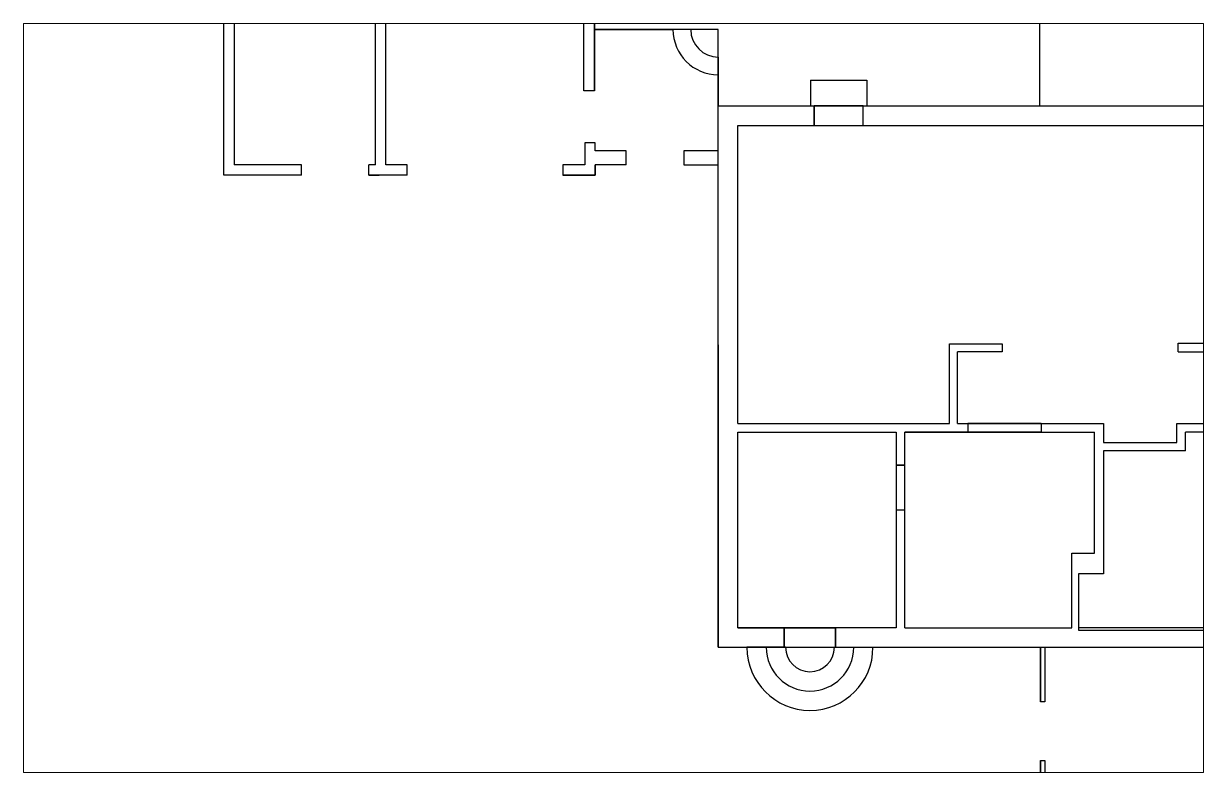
# Paper-space layout 'Layout1' of a CAD drawing. Header units: millimetres. Extents: x 40 to 364, y 26 to 231.
# The model-space entities are those that its viewports show. They can reach past a viewport. Long polylines and large blocks are cut down to what shows.
import ezdxf

# ---------------------------------------------------------------- set-up
doc = ezdxf.new("R2010")
doc.units = ezdxf.units.MM
for name, color, linetype in [('InnerWalls', 7, 'Continuous'), ('OuterWalls', 7, 'Continuous'), ('Terrasse', 7, 'Continuous')]:
    doc.layers.add(name, color=color, linetype=linetype)

msp = doc.modelspace()

# ---------------------------------------------------------------- linework, layer by layer
at = {"layer": 'InnerWalls'}
for p, q in [((1698.9, 985.4), (1698.9, 1472.4)), ((1698.9, 1472.4), (1823.9, 1472.4)), ((1698.9, 985.4, 243), (1698.9, 1472.4, 243)), ((1698.9, 1472.4, 243), (2469.9, 1472.4, 243)), ((1823.9, 1472.4), (1823.9, 1472.4, 211)), ((1823.9, 1472.4, 211), (1903.9, 1472.4, 211)), ((1903.9, 1472.4), (2469.9, 1472.4)), ((1903.9, 1472.4), (1903.9, 1472.4, 211)), ((2044.9, 985.4), (2044.9, 1115.4)), ((2044.9, 1115.4), (2130.9, 1115.4)), ((2044.9, 985.4, 243), (2044.9, 1115.4, 243)), ((2044.9, 1115.4, 243), (2130.9, 1115.4, 243)), ((2044.9, 1115.4, 243), (2044.9, 1115.4)), ((2130.9, 1102.4), (2057.9, 1102.4)), ((2057.9, 985.4), (2057.9, 1102.4)), ((2130.9, 1102.4, 243), (2057.9, 1102.4, 243)), ((2057.9, 985.4, 243), (2057.9, 1102.4, 243)), ((2057.9, 1102.4, 243), (2057.9, 1102.4)), ((2130.9, 1115.4), (2130.9, 1102.4)), ((2130.9, 1115.4, 243), (2130.9, 1102.4, 243)), ((2130.9, 1115.4, 243), (2130.9, 1115.4)), ((2130.9, 1102.4, 243), (2130.9, 1102.4)), ((2418.9, 1102.4), (2418.9, 1116.4)), ((2418.9, 1116.4), (2469.9, 1116.4)), ((2418.9, 1102.4, 243), (2418.9, 1116.4, 243)), ((2418.9, 1116.4, 243), (2469.9, 1116.4, 243)), ((2418.9, 1116.4), (2418.9, 1116.4, 243)), ((2418.9, 1102.4), (2500.9, 1102.4)), ((2418.9, 1102.4, 243), (2581.9, 1102.4, 243)), ((2418.9, 1102.4), (2418.9, 1102.4, 243)), ((1698.9, 985.4), (2044.9, 985.4)), ((1698.9, 985.4, 243), (2044.9, 985.4, 243)), ((1698.9, 985.4, 243), (1698.9, 985.4)), ((2044.9, 985.4, 243), (2044.9, 985.4)), ((2057.9, 985.4), (2074.9, 985.4)), ((2057.9, 985.4, 243), (2296.9, 985.4, 243)), ((2057.9, 985.4, 243), (2057.9, 985.4)), ((2074.9, 985.4), (2074.9, 971.4)), ((2074.9, 985.4), (2074.9, 985.4, 175)), ((2194.9, 985.4), (2296.9, 985.4)), ((2194.9, 985.4), (2194.9, 971.4)), ((2194.9, 985.4), (2194.9, 985.4, 175)), ((2296.9, 985.4), (2296.9, 954.4)), ((2296.9, 985.4), (2296.9, 954.4)), ((2296.9, 985.4, 243), (2296.9, 954.4, 243)), ((2296.9, 985.4, 243), (2296.9, 954.4, 243)), ((2296.9, 985.4), (2296.9, 985.4, 243)), ((2416.9, 954.4), (2416.9, 985.4)), ((2416.9, 985.4), (2499.9, 985.4)), ((2416.9, 954.4, 243), (2416.9, 985.4, 243)), ((2416.9, 985.4, 243), (2581.9, 985.4, 243)), ((2416.9, 985.4, 243), (2416.9, 985.4)), ((1698.9, 651.4), (1698.9, 971.4)), ((1698.9, 971.4), (1957.9, 971.4)), ((1698.9, 651.4, 243), (1698.9, 971.4, 243)), ((1698.9, 971.4, 243), (1957.9, 971.4, 243)), ((1698.9, 971.4, 243), (1698.9, 971.4)), ((1957.9, 971.4), (1957.9, 917.4)), ((1957.9, 971.4, 243), (1957.9, 651.4, 243)), ((1957.9, 971.4, 243), (1957.9, 971.4)), ((2074.9, 971.4), (1971.9, 971.4)), ((1971.9, 917.4), (1971.9, 971.4)), ((1971.9, 651.4, 243), (1971.9, 971.4, 243)), ((1971.9, 971.4, 243), (2281.9, 971.4, 243)), ((1971.9, 971.4, 243), (1971.9, 971.4)), ((2074.9, 971.4), (2074.9, 971.4, 175)), ((2194.9, 971.4), (2281.9, 971.4)), ((2194.9, 971.4), (2194.9, 971.4, 175)), ((2281.9, 773.4), (2281.9, 971.4)), ((2281.9, 773.4, 243), (2281.9, 971.4, 243)), ((2281.9, 971.4), (2281.9, 971.4, 243)), ((2499.9, 971.4), (2430.9, 971.4)), ((2430.9, 940.4), (2430.9, 971.4)), ((2581.9, 971.4, 243), (2430.9, 971.4, 243)), ((2430.9, 940.4, 243), (2430.9, 971.4, 243)), ((2430.9, 971.4, 243), (2430.9, 971.4)), ((2296.9, 954.4), (2416.9, 954.4)), ((2296.9, 954.4, 243), (2416.9, 954.4, 243)), ((2296.9, 954.4, 243), (2296.9, 954.4)), ((2416.9, 954.4, 243), (2416.9, 954.4)), ((2296.9, 940.4), (2296.9, 739.4)), ((2430.9, 940.4), (2296.9, 940.4)), ((2296.9, 940.4, 243), (2296.9, 739.4, 243)), ((2430.9, 940.4, 243), (2296.9, 940.4, 243)), ((2296.9, 940.4, 243), (2296.9, 940.4)), ((2430.9, 940.4, 243), (2430.9, 940.4)), ((1957.9, 917.4), (1971.9, 917.4)), ((1957.9, 917.4), (1957.9, 917.4, 211)), ((1971.9, 917.4, 211), (1957.9, 917.4, 211)), ((1957.9, 917.4, 211), (1957.9, 844.4, 211)), ((1971.9, 917.4), (1971.9, 917.4, 211)), ((1971.9, 844.4, 211), (1971.9, 917.4, 211)), ((1957.9, 844.4), (1971.9, 844.4)), ((1957.9, 844.4), (1957.9, 651.4)), ((1957.9, 844.4), (1957.9, 844.4, 211)), ((1957.9, 844.4, 211), (1971.9, 844.4, 211)), ((1971.9, 651.4), (1971.9, 844.4)), ((1971.9, 844.4), (1971.9, 844.4, 211)), ((2244.9, 651.4), (2244.9, 773.4)), ((2244.9, 773.4), (2281.9, 773.4)), ((2244.9, 651.4, 243), (2244.9, 773.4, 243)), ((2244.9, 773.4, 243), (2281.9, 773.4, 243)), ((2244.9, 773.4), (2244.9, 773.4, 243)), ((2281.9, 773.4), (2281.9, 773.4, 243)), ((2296.9, 739.4), (2255.9, 739.4)), ((2255.9, 739.4), (2255.9, 647.6)), ((2296.9, 739.4, 243), (2255.9, 739.4, 243)), ((2255.9, 739.4, 243), (2255.9, 651.8, 243)), ((2296.9, 739.4), (2296.9, 739.4, 243)), ((1698.9, 651.4), (1774.9, 651.4)), ((1957.9, 651.4, 243), (1698.9, 651.4, 243)), ((1774.9, 651.4), (1774.9, 651.4, 211)), ((1774.9, 651.4, 211), (1858.9, 651.4, 211)), ((1957.9, 651.4), (1858.9, 651.4)), ((1858.9, 651.4, 211), (1858.9, 651.4)), ((1957.9, 651.4), (1957.9, 651.4, 243)), ((1971.9, 651.4), (2244.9, 651.4)), ((1971.9, 651.4, 243), (2244.9, 651.4, 243)), ((1971.9, 651.4), (1971.9, 651.4, 243)), ((2244.9, 651.4), (2244.9, 651.4, 243)), ((2255.9, 651.8, 243), (2471.9, 651.8, 243)), ((2255.9, 651.8, 243), (2471.9, 651.8, 243)), ((2255.9, 651.8), (2255.9, 651.8, 243)), ((2255.9, 647.6), (2471.9, 647.6)), ((2255.9, 647.6), (2471.9, 647.6))]:
    msp.add_line(p, q, dxfattribs=at)
at = {"layer": 'InnerWalls', "color": 7}
for p, q in [((1698.9, 1472.4, 243), (1698.9, 1472.4)), ((1698.9, 651.4, 243), (1698.9, 651.4))]:
    msp.add_line(p, q, dxfattribs=at)
at = {"layer": 'InnerWalls', "extrusion": (2.50097e-11, -1, -1.42844e-12)}
for centre in [(2134.9, 175, -985.4), (2134.9, 175, -971.4)]:
    msp.add_arc(centre, 60, 0, 180, dxfattribs=at)
at = {"layer": 'OuterWalls', "color": 1}
for p, q in [((1464.4, 1528.9, -35), (1464.4, 2052.9, -35)), ((1464.4, 2052.9, 202), (1464.4, 1528.9, 202)), ((1106.4, 1408.4, -35), (1106.4, 2035.9, -35)), ((1123.4, 1408.4, -35), (1123.4, 2035.9, -35)), ((1447.4, 1528.9, -35), (1447.4, 2035.9, -35)), ((1447.4, 1528.9, -35), (1447.4, 2035.9, -35)), ((1447.4, 1528.9, 202), (1447.4, 2035.9, 202)), ((858.4, 1391.4, -35), (858.4, 1746.9, -35)), ((875.4, 1746.9, -35), (875.4, 1408.4, -35)), ((875.4, 1746.9, -35), (875.4, 1647.9, -35)), ((875.4, 1647.9, -35), (1106.4, 1647.9, -35)), ((1106.4, 1640.9, -35), (875.4, 1640.9, -35)), ((1817.9, 1546.4, -7), (1909.9, 1546.4, -7)), ((1817.9, 1546.4, -7), (1817.9, 1504.4, -7)), ((1817.9, 1546.4, -7), (1817.9, 1546.4, -18)), ((1817.9, 1546.4, -18), (1909.9, 1546.4, -18)), ((1817.9, 1546.4, -18), (1817.9, 1504.4, -18)), ((1909.9, 1546.4, -7), (1909.9, 1504.4, -7)), ((1909.9, 1546.4, -18), (1909.9, 1504.4, -18)), ((1909.9, 1546.4, -7), (1909.9, 1546.4, -18)), ((1464.4, 1528.9, -35), (1447.4, 1528.9, -35)), ((1447.4, 1528.9, -35), (1447.4, 1528.9, 202)), ((1464.4, 1528.9, 202), (1447.4, 1528.9, 202)), ((1464.4, 1528.9, -35), (1464.4, 1528.9, 202)), ((1666.9, 1504.4), (1823.9, 1504.4)), ((1666.9, 1504.4, 243), (2837.9, 1504.4, 243)), ((1666.9, 1504.4, -35), (1666.9, 1504.4, 243)), ((1666.9, 1114, 332.9), (1666.9, 1504.4, 243)), ((1666.9, 1430.9, -35), (1666.9, 1504.4, -35)), ((1817.9, 1504.4, -7), (1909.9, 1504.4, -7)), ((1817.9, 1504.4, -18), (1909.9, 1504.4, -18)), ((1817.9, 1504.4), (1817.9, 1504.4, -18)), ((1823.9, 1472.4), (1823.9, 1504.4)), ((1823.9, 1504.4), (1823.9, 1504.4, 211)), ((1903.9, 1504.4, 211), (1823.9, 1504.4, 211)), ((1823.9, 1504.4, 211), (1823.9, 1472.4, 211)), ((1823.9, 1504.4), (1903.9, 1504.4)), ((1903.9, 1472.4), (1903.9, 1504.4)), ((1903.9, 1504.4), (2837.9, 1504.4)), ((1903.9, 1504.4), (1903.9, 1504.4, 211)), ((1903.9, 1472.4, 211), (1903.9, 1504.4, 211)), ((1909.9, 1504.4), (1909.9, 1504.4, -18)), ((1465.7, 1444.4, -35), (1448.7, 1444.4, -35)), ((1448.7, 1444.4, -35), (1448.7, 1408.4, -35)), ((1448.7, 1444.4, -35), (1448.7, 1444.4, 202)), ((1465.7, 1444.4, 202), (1448.7, 1444.4, 202)), ((1448.7, 1444.4, 202), (1448.7, 1408.4, 202)), ((1465.7, 1430.9, -35), (1465.7, 1444.4, -35)), ((1465.7, 1444.4, -35), (1465.7, 1444.4, 202)), ((1465.7, 1430.9, 202), (1465.7, 1444.4, 202)), ((1516.2, 1430.9, -35), (1465.7, 1430.9, -35)), ((1465.7, 1430.9, -35), (1465.7, 1430.9, 202)), ((1516.2, 1430.9, 202), (1465.7, 1430.9, 202)), ((1516.2, 1408.4, -35), (1516.2, 1430.9, -35)), ((1516.2, 1430.9, -35), (1516.2, 1430.9, 202)), ((1516.2, 1408.4, 202), (1516.2, 1430.9, 202)), ((1666.9, 1430.9, -35), (1610.9, 1430.9, -35)), ((1610.9, 1430.9, -35), (1610.9, 1408.4, -35)), ((1610.9, 1430.9, -35), (1610.9, 1430.9, 202)), ((1610.9, 1430.9, 202), (1610.9, 1430.9, 202)), ((1610.9, 1430.9, 202), (1610.9, 1408.4, 202)), ((1666.9, 1430.9, 202), (1610.9, 1430.9, 202)), ((1666.9, 1430.9, -35), (1666.9, 1430.9, 202)), ((1666.9, 1408.4, 202), (1666.9, 1430.9, 202)), ((985.4, 1408.4, -35), (875.4, 1408.4, -35)), ((985.4, 1391.4, -35), (985.4, 1408.4, -35)), ((1095.4, 1391.4, -35), (1095.4, 1408.4, -35)), ((1106.4, 1408.4, -35), (1095.4, 1408.4, -35)), ((1158.4, 1408.4, -35), (1123.4, 1408.4, -35)), ((1158.4, 1408.4, -35), (1123.4, 1408.4, -35)), ((1158.4, 1391.4, -35), (1158.4, 1408.4, -35)), ((1448.7, 1408.4, -35), (1412.7, 1408.4, -35)), ((1412.7, 1408.4, -35), (1412.7, 1391.4, -35)), ((1412.7, 1408.4, -35), (1412.7, 1408.4, 202)), ((1448.7, 1408.4, 202), (1412.7, 1408.4, 202)), ((1412.7, 1408.4, 202), (1412.7, 1391.4, 202)), ((1448.7, 1408.4, -35), (1448.7, 1408.4, 202)), ((1516.2, 1408.4, -35), (1465.7, 1408.4, -35)), ((1465.7, 1391.4, -35), (1465.7, 1408.4, -35)), ((1465.7, 1408.4, -35), (1465.7, 1408.4, 202)), ((1516.2, 1408.4, 202), (1465.7, 1408.4, 202)), ((1465.7, 1408.4, 202), (1465.7, 1391.4, 202)), ((1516.2, 1408.4, -35), (1516.2, 1408.4, 202)), ((1610.9, 1408.4, -35), (1666.9, 1408.4, -35)), ((1610.9, 1408.4, -35), (1610.9, 1408.4, 202)), ((1610.9, 1408.4, 202), (1666.9, 1408.4, 202)), ((1666.9, 619.4, -46.5), (1666.9, 1408.4, -35)), ((1666.9, 1408.4, -35), (1666.9, 1408.4, 202)), ((985.4, 1391.4, -35), (858.4, 1391.4, -35)), ((1158.4, 1391.4, -35), (1095.4, 1391.4, -35)), ((1095.4, 1391.4, -35), (1112.4, 1391.4, -35)), ((1158.4, 1391.4, -35), (1158.4, 1391.4, -35)), ((1412.7, 1391.4, -35), (1465.7, 1391.4, -35)), ((1412.7, 1391.4, -35), (1412.7, 1391.4, 202)), ((1465.7, 1391.4, 202), (1412.7, 1391.4, 202)), ((1465.7, 1391.4, -35), (1465.7, 1391.4, 202)), ((1666.9, 1114, 332.9), (1666.9, 619.4, 243)), ((1774.9, 651.4), (1774.9, 619.4)), ((1774.9, 619.4, 211), (1774.9, 651.4, 211)), ((1858.9, 651.4), (1858.9, 619.4)), ((1858.9, 619.4, 211), (1858.9, 651.4, 211)), ((1666.9, 619.4, -46.5), (1666.9, 619.4, 243)), ((1666.9, 619.4, 243), (2613.9, 619.4, 243)), ((1666.9, 619.4, -46.5), (1713.9, 619.4, -46.5)), ((1745.4, 619.4, -31), (1713.9, 619.4, -31)), ((1713.9, 619.4, -31), (1713.9, 619.4, -46.5)), ((1776.9, 619.4, -15.5), (1745.4, 619.4, -15.5)), ((1745.4, 619.4, -15.5), (1745.4, 619.4, -15.5)), ((1745.4, 619.4, -15.5), (1745.4, 619.4, -31)), ((1774.9, 619.4), (1774.9, 619.4, 211)), ((1774.9, 619.4, 211), (1858.9, 619.4, 211)), ((1774.9, 619.4), (1858.9, 619.4)), ((1776.9, 619.4), (1776.9, 619.4, -15.5)), ((1856.9, 619.4), (1856.9, 619.4, -15.5)), ((1856.9, 619.4, -15.5), (1888.4, 619.4, -15.5)), ((1858.9, 619.4), (2613.9, 619.4)), ((1858.9, 619.4, 211), (1858.9, 619.4)), ((1888.4, 619.4, -15.5), (1888.4, 619.4, -31)), ((1888.4, 619.4, -31), (1919.9, 619.4, -31)), ((1919.9, 619.4, -31), (1919.9, 619.4, -46.5)), ((1919.9, 619.4, -46.5), (2613.9, 619.4, -70))]:
    msp.add_line(p, q, dxfattribs=at)
at = {"layer": 'OuterWalls', "color": 5}
for p, q in [((1464.4, 2052.9), (1464.4, 1629.4)), ((2192.9, 1504.4), (2192.9, 2052.9)), ((1666.9, 1629.4), (1464.4, 1629.4)), ((1464.4, 1629.4), (1464.4, 1629.4, -35)), ((1464.4, 1629.4, -35), (1592.9, 1629.4, -35)), ((1621.9, 1629.4, -17.5), (1592.9, 1629.4, -17.5)), ((1592.9, 1629.4, -17.5), (1592.9, 1629.4, -35)), ((1621.9, 1629.4), (1621.9, 1629.4, -17.5)), ((1666.9, 1504.4), (1666.9, 1629.4)), ((1666.9, 1584.4), (1666.9, 1584.4, -17.5)), ((1666.9, 1584.4, -17.5), (1666.9, 1584.4, -17.5)), ((1666.9, 1584.4, -17.5), (1666.9, 1555.4, -17.5)), ((1666.9, 1555.4, -17.5), (1666.9, 1555.4, -35)), ((1666.9, 1555.4, -35), (1666.9, 1504.4, -35)), ((2193.9, 619.4, -46.5), (2200.9, 619.4, -46.5)), ((2193.9, 619.4, -46.5), (2193.9, 619.4, 34.5)), ((2193.9, 619.4, 34.5), (2200.9, 619.4, 34.5)), ((2193.9, 530.4, 34.5), (2193.9, 619.4, 34.5)), ((2200.9, 619.4, -46.5), (2200.9, 619.4, 34.5)), ((2200.9, 619.4, 34.5), (2200.9, 530.4, 34.5)), ((2193.9, 530.4, -46.5), (2193.9, 530.4, 34.5)), ((2200.9, 530.4, 34.5), (2193.9, 530.4, 34.5)), ((2200.9, 530.4, -46.5), (2200.9, 530.4, 34.5)), ((2193.9, 434.4, -46.5), (2193.9, 434.4, 34.5)), ((2193.9, 434.4, 34.5), (2200.9, 434.4, 34.5)), ((2193.9, 229.5, 34.5), (2193.9, 434.4, 34.5)), ((2200.9, 434.4, -46.5), (2200.9, 434.4, 34.5)), ((2200.9, 434.4, 34.5), (2200.9, 434.4, 34.5)), ((2200.9, 434.4, 34.5), (2200.9, 229.5, 34.5))]:
    msp.add_line(p, q, dxfattribs=at)
for centre, radius in [((1666.9, 1629.4, -35), 74), ((1666.9, 1629.4, -17.5), 74), ((1666.9, 1629.4), 45), ((1666.9, 1629.4, -17.5), 45)]:
    msp.add_arc(centre, radius, 180, 270, dxfattribs=at)
at = {"layer": 'OuterWalls', "color": 1}
for centre, radius in [((1816.9, 619.4, -31), 103), ((1816.9, 619.4, -46.5), 103), ((1816.9, 619.4, -15.5), 71.5), ((1816.9, 619.4, -31), 71.5), ((1816.9, 619.4), 40), ((1816.9, 619.4, -15.5), 40)]:
    msp.add_arc(centre, radius, 180, 0, dxfattribs=at)
at = {"layer": 'Terrasse', "color": 5}
for p, q in [((2193.9, 619.4, -46.5), (2193.9, 530.4, -46.5)), ((2200.9, 619.4, -46.5), (2200.9, 530.4, -46.5)), ((2200.9, 530.4, -46.5), (2193.9, 530.4, -46.5)), ((2193.9, 434.4, -46.5), (2200.9, 434.4, -46.5)), ((2193.9, 434.4, -46.5), (2193.9, 229.5, -46.5)), ((2200.9, 434.4, -46.5), (2200.9, 229.5, -46.5))]:
    msp.add_line(p, q, dxfattribs=at)

psp = doc.layouts.get("Layout1")

# ---------------------------------------------------------------- viewports
at = {"layer": '0'}
psp.add_viewport(center=(202.5, 128.5), size=(324, 205.6), view_center_point=(1495.64, 1027.01), view_height=1224.1523, dxfattribs=at)

doc.saveas('drawing.dxf')
